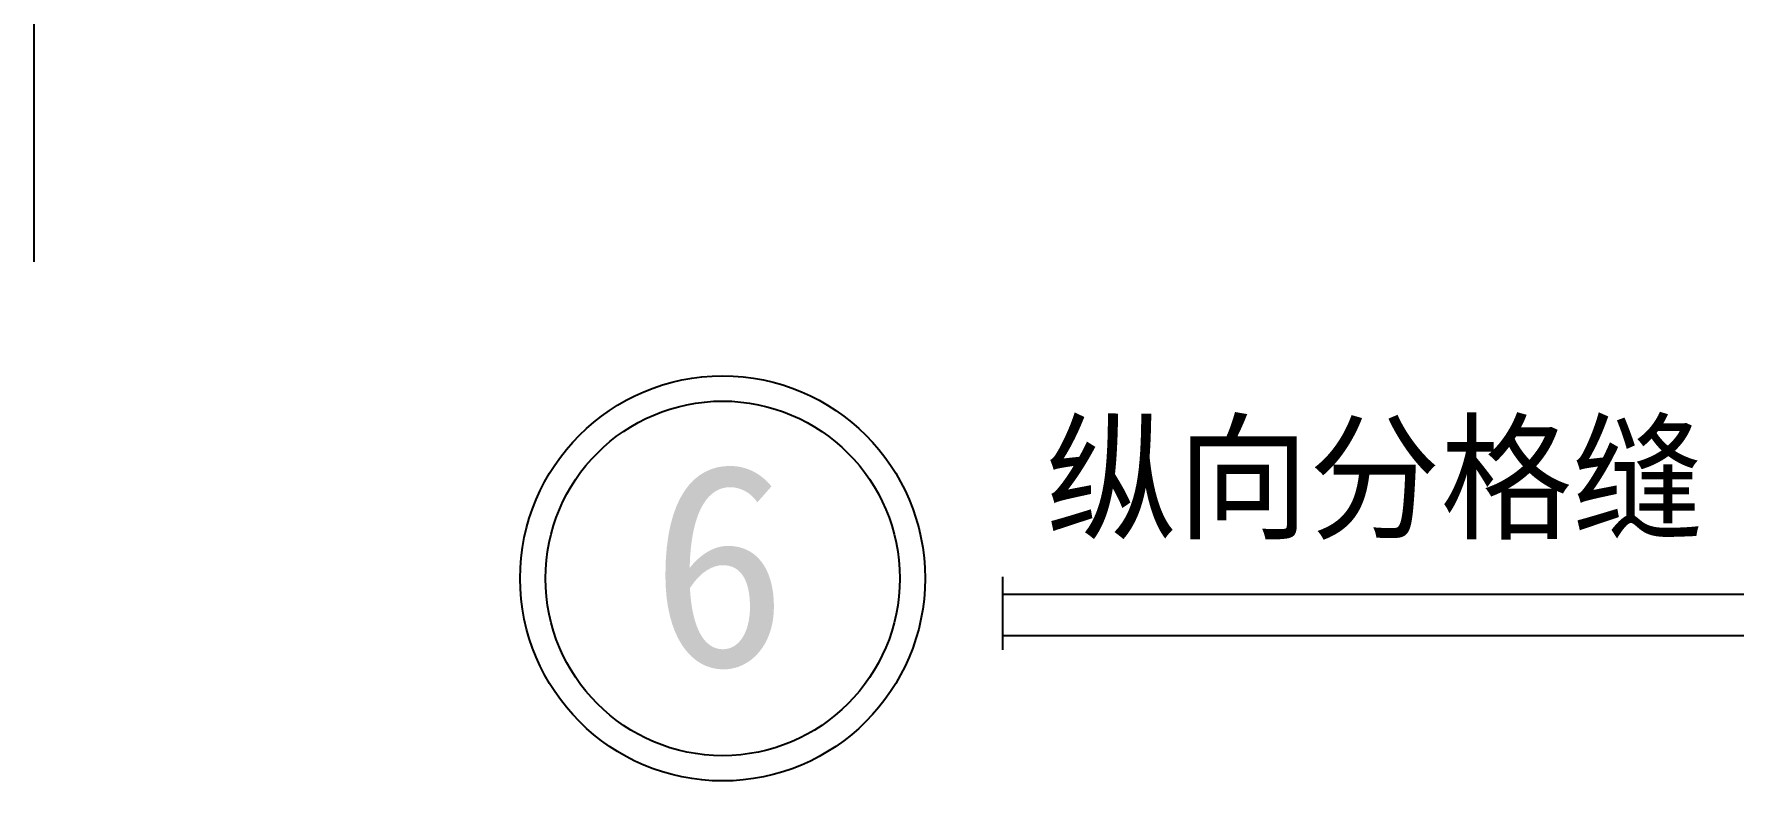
# Model space of a CAD drawing. Header units: metres. Extents: x 343608 to 349087, y 40929 to 44541.
# Drawn here: x 347706 to 348378, y 41078 to 41373 of the extents above; entities that cross this region are included whole.
import ezdxf

# ---------------------------------------------------------------- set-up
doc = ezdxf.new("R2010")
doc.units = ezdxf.units.M

msp = doc.modelspace()

# ---------------------------------------------------------------- linework, layer by layer
for p, q in [((347706.25, 41547.46), (347706.25, 41283.29)), ((348089, 41130.12), (348089, 41158.85)), ((348089, 41152.02), (348657.09, 41152.02)), ((348089, 41135.68), (348657.09, 41135.68))]:
    msp.add_line(p, q)
for radius in [80, 70]:
    msp.add_circle((347978.35, 41158.29), radius)

# ---------------------------------------------------------------- texts
for s, height, p in [('纵向分格缝    1:10', 40, (348106.02, 41178.04)), ('6', 80, (347949.75, 41123.66))]:
    msp.add_text(s, height=height).set_placement(p)

doc.saveas('drawing.dxf')
